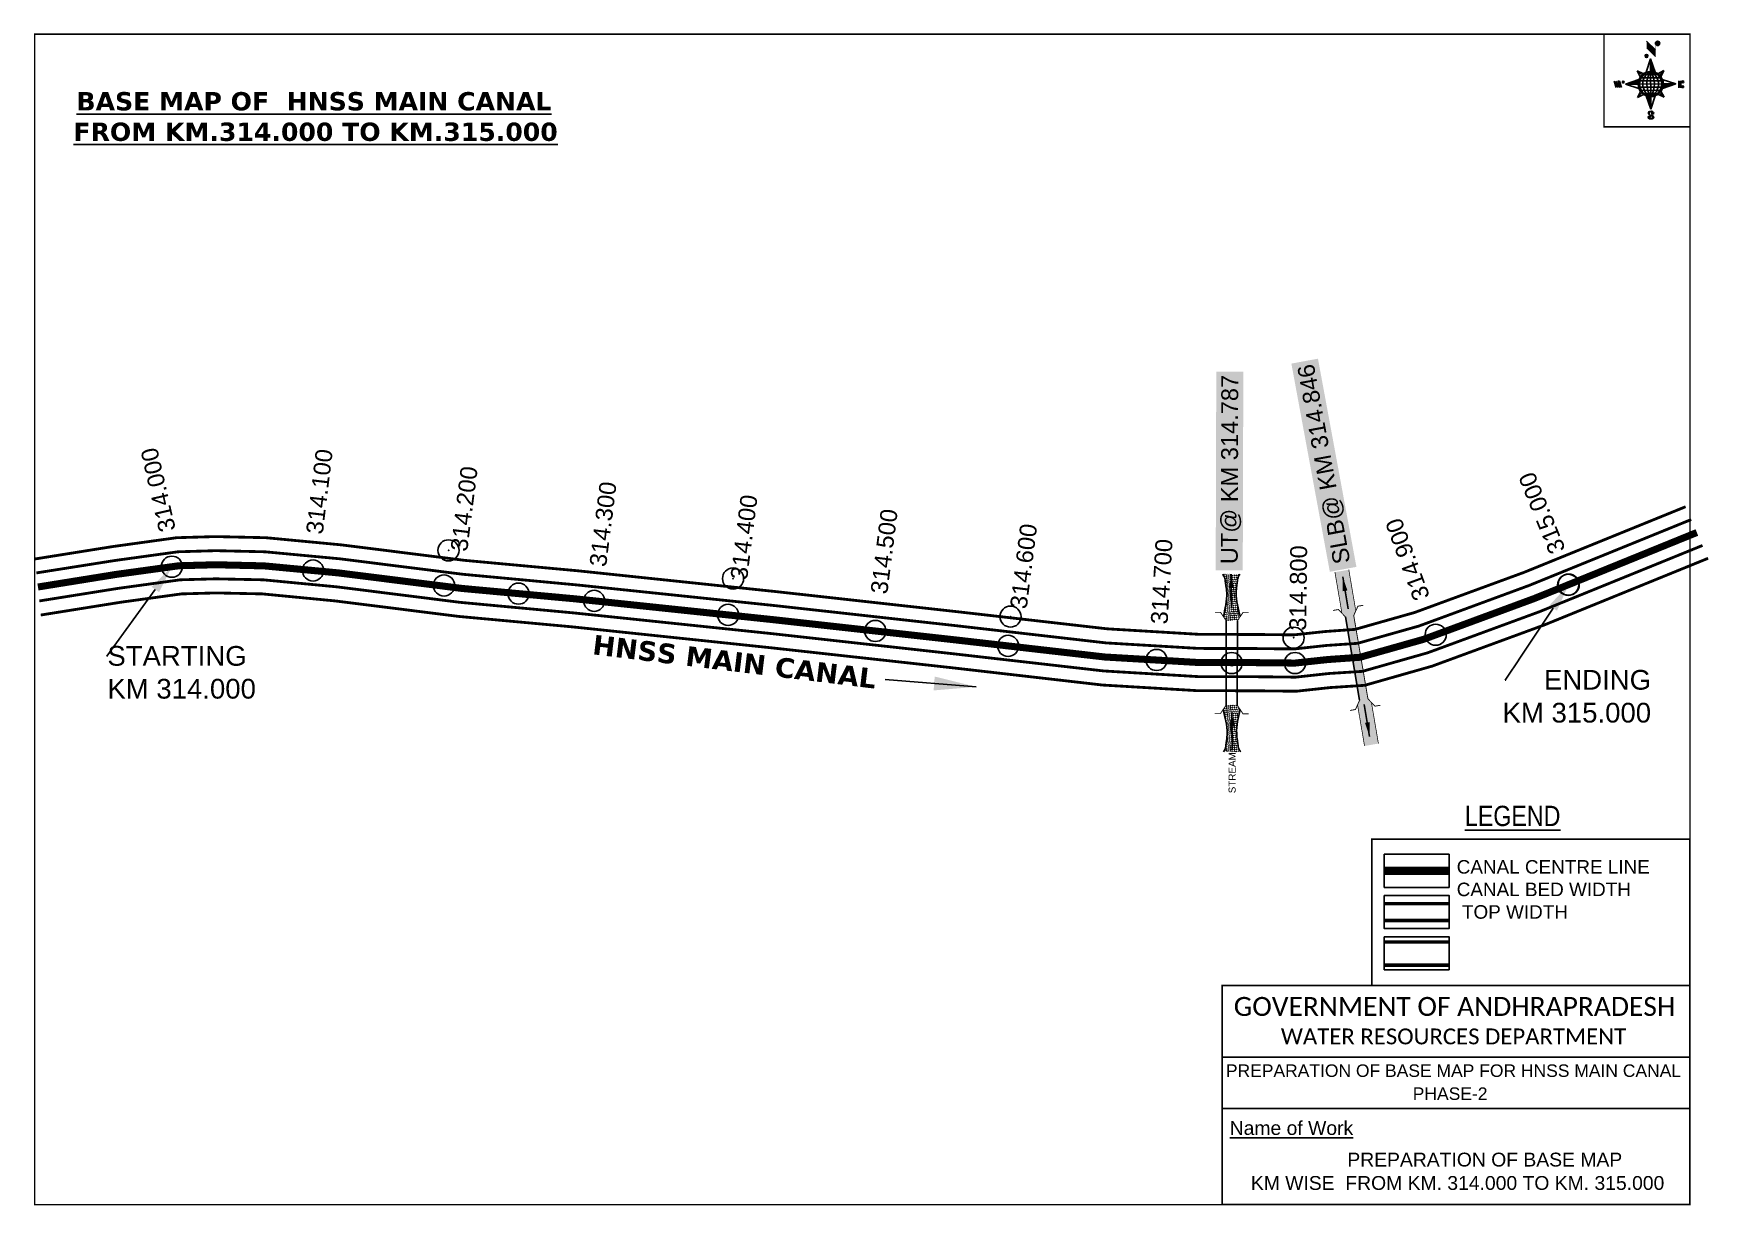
# Model space of a CAD drawing. Header units: inches. Extents: x 786672 to 787862, y 1575833 to 1576665.
import ezdxf
from ezdxf import colors
from ezdxf.entities.mleader import LeaderData, LeaderLine
from ezdxf.enums import TextEntityAlignment as Align
from ezdxf.math import Vec2, Vec3

# ---------------------------------------------------------------- set-up
doc = ezdxf.new("R2010")
doc.units = ezdxf.units.IN
doc.header["$LTSCALE"] = 15
doc.header["$MEASUREMENT"] = 0
doc.header["$PDMODE"] = 32
doc.header["$PDSIZE"] = 15
doc.linetypes.add('ACAD_ISO02W100', pattern=[15, 12, -3])
doc.linetypes.add('HIDDEN2', pattern=[0.1875, 0.125, -0.0625])
for name, color, linetype in [('AQUADUCT', 1, 'Continuous'), ('bord', 1, 'Continuous'), ('CANAL1', 7, 'Continuous'), ('CSMark', 72, 'Continuous'), ('DCBMS', 232, 'Continuous'), ('PAGE', 7, 'Continuous'), ('STRUCTURE', 5, 'Continuous'), ('TEXT', 6, 'Continuous')]:
    doc.layers.add(name, color=color, linetype=linetype)
doc.styles.add('ARIALN', font='ARIALN.TTF')
doc.styles.get("Standard").update_dxf_attribs({"font": 'arial.ttf'})
doc.dimstyles.get("Standard").update_dxf_attribs({"dimtxt": 20, "dimasz": 0.18, "dimexe": 0.18, "dimexo": 0.0625, "dimgap": 0.09, "dimtad": 0, "dimtih": 1, "dimtoh": 1, "dimdec": 4, "dimzin": 0, "dimdsep": 46, "dimtxsty": 'Standard', "dimcen": 0.09, "dimadec": 0, "dimazin": 0, "dimtfac": 1, "dimtdec": 4, "dimtofl": 0, "dimtmove": 0, "dimatfit": 3, "dimfxl": 1, "dimtolj": 1, "dimtzin": 0, "dimarcsym": 0})
pattern_1 = [(267.297113149, (-8720374.938, 50637915.138), (10.5367255337, -0.497431438), [])]
pattern_2 = [(357.297113149, (-8720374.938, 50637915.138), (0.497431438, 10.5367255337), [])]

# ---------------------------------------------------------------- blocks, each defined once
blk = doc.blocks.new('*X26')
at = {"color": 0, "linetype": 'Continuous'}
for p, q in [((6321.6, 240.5), (6322.3, 241.2)), ((6321.6, 240.3), (6322.3, 241)), ((6321.6, 240.1), (6322.3, 240.8)), ((6321.6, 239.9), (6322.4, 240.7)), ((6321.6, 239.8), (6322.4, 240.6)), ((6321.6, 239.6), (6322.5, 240.5)), ((6321.6, 239.4), (6322.5, 240.3)), ((6321.6, 239.2), (6322.6, 240.2)), ((6321.7, 239.1), (6322.6, 240.1)), ((6321.8, 240.8), (6322.4, 241.4)), ((6321.8, 239), (6322.7, 240)), ((6321.8, 239), (6322.8, 239.9)), ((6321.9, 238.9), (6322.9, 239.8)), ((6322, 238.8), (6323, 239.7)), ((6322.1, 241.3), (6322.4, 241.6)), ((6322.1, 238.7), (6323.1, 239.6)), ((6322.2, 238.6), (6323.1, 239.6)), ((6322.3, 238.5), (6323.2, 239.5)), ((6322.4, 238.5), (6323.3, 239.4)), ((6322.5, 238.4), (6323.4, 239.3)), ((6322.7, 238.4), (6323.6, 239.3)), ((6322.8, 238.3), (6323.7, 239.2)), ((6322.9, 238.3), (6323.8, 239.1)), ((6323.1, 238.2), (6323.9, 239.1)), ((6323.2, 238.2), (6324, 239)), ((6323.3, 238.2), (6324.2, 239)), ((6323.5, 238.1), (6324.3, 238.9)), ((6323.7, 238.1), (6324.4, 238.9)), ((6323.8, 238.1), (6324.6, 238.8)), ((6324.1, 238.2), (6324.7, 238.8)), ((6324.3, 238.3), (6324.9, 238.8)), ((6324.6, 238.3), (6325.1, 238.8)), ((6324.8, 238.4), (6325.2, 238.8)), ((6325.1, 238.5), (6325.4, 238.8)), ((6325.4, 238.6), (6325.6, 238.8))]:
    blk.add_line(p, q, dxfattribs=at)
blk = doc.blocks.new('*X25')
at = {"color": 0, "linetype": 'Continuous'}
for p, q in [((6324.4, 240.3), (6324.5, 240.4)), ((6324.6, 240.3), (6324.8, 240.5)), ((6324.7, 240.2), (6325, 240.5)), ((6324.8, 240.2), (6325.2, 240.6)), ((6325, 240.1), (6325.5, 240.6)), ((6325.1, 240.1), (6325.6, 240.6)), ((6325.2, 240), (6325.8, 240.6)), ((6325.3, 240), (6326, 240.6)), ((6325.4, 239.9), (6326.1, 240.6)), ((6325.5, 239.8), (6326.2, 240.5)), ((6325.6, 239.8), (6326.3, 240.5)), ((6325.7, 239.7), (6326.5, 240.4)), ((6325.9, 239.6), (6326.6, 240.3)), ((6326, 239.5), (6326.7, 240.3)), ((6326, 239.4), (6326.8, 240.2)), ((6326.1, 239.3), (6327, 240.2)), ((6326.2, 239.3), (6327.1, 240.1)), ((6326.3, 239.2), (6327.1, 240)), ((6326.4, 239.1), (6327.2, 239.9)), ((6326.5, 239), (6327.3, 239.8)), ((6326.5, 238.9), (6327.4, 239.7)), ((6326.6, 238.8), (6327.5, 239.6)), ((6326.7, 238.7), (6327.5, 239.5)), ((6326.8, 238.6), (6327.6, 239.4)), ((6326.8, 238.5), (6327.7, 239.3)), ((6326.8, 236.5), (6327.4, 237)), ((6326.9, 238.3), (6327.8, 239.2)), ((6326.9, 238.2), (6327.9, 239.1)), ((6326.9, 236.8), (6327.6, 237.4)), ((6327, 238.1), (6327.8, 239)), ((6327, 237.9), (6327.8, 238.8)), ((6327, 237.8), (6327.8, 238.6)), ((6327, 237.6), (6327.8, 238.4)), ((6327, 237.4), (6327.8, 238.2)), ((6327, 237.3), (6327.8, 238)), ((6327, 237.1), (6327.8, 237.9))]:
    blk.add_line(p, q, dxfattribs=at)
blk = doc.blocks.new('H')
at = {"layer": 'bord', "extrusion": (0.000427885, 0.004792, 0.999988)}
h = blk.add_hatch(dxfattribs=at)
h.set_pattern_fill('LINE', color=8, scale=84.387686, angle=-2.7029, style=0)
h.set_pattern_definition(pattern_2)
h.paths.add_polyline_path([(-492, 786, -0.090992), (-448, 775), (-486, 912)])
h = blk.add_hatch(dxfattribs=at)
h.set_pattern_fill('LINE', color=8, scale=84.387686, angle=-92.7029, style=0)
h.set_pattern_definition(pattern_1)
h.paths.add_polyline_path([(-625, 665, -0.090992), (-615, 710), (-751, 671)])
h = blk.add_hatch(dxfattribs=at)
h.set_pattern_fill('LINE', color=8, scale=84.387686, angle=-2.7029, style=0)
h.set_pattern_definition(pattern_2)
h.paths.add_polyline_path([(-504, 533, -0.090992), (-549, 543), (-510, 406)])
h = blk.add_hatch(dxfattribs=at)
h.set_pattern_fill('LINE', color=8, scale=84.387686, angle=-92.7029, style=0)
h.set_pattern_definition(pattern_1)
h.paths.add_polyline_path([(-246, 647), (-372, 653, -0.090992), (-382, 609)])
for p, q in [((-519, 1020, -1217), (-435, 927, -1216)), ((-516, 1087, -1217), (-432, 994, -1217)), ((-538, 774, -1216), (-487, 906, -1216)), ((-487, 906, -1216), (-493, 780, -1216)), ((-487, 906, -1216), (-448, 769, -1216)), ((-865, 701, -1215), (-847, 638, -1215)), ((-847, 700, -1215), (-829, 637, -1215)), ((-829, 699, -1215), (-811, 636, -1215)), ((-829, 699, -1215), (-811, 698, -1215)), ((-811, 698, -1215), (-794, 635, -1215)), ((-752, 665, -1215), (-615, 704, -1215)), ((-627, 794, -1216), (-567, 760, -1216)), ((-627, 794, -1216), (-584, 747, -1215)), ((-599, 731, -1215), (-627, 794, -1216)), ((-421, 753, -1216), (-359, 781, -1216)), ((-359, 781, -1216), (-405, 739, -1216)), ((-359, 781, -1216), (-392, 721, -1215)), ((-379, 693, -1215), (-246, 641, -1215)), ((-752, 665, -1215), (-625, 659, -1215)), ((-619, 614, -1215), (-752, 665, -1215)), ((-639, 526, -1214), (-606, 585, -1215)), ((-639, 526, -1214), (-593, 568, -1215)), ((-577, 553, -1215), (-639, 526, -1214)), ((-511, 400, -1214), (-549, 537, -1214)), ((-460, 533, -1215), (-511, 400, -1214)), ((-505, 527, -1214), (-511, 400, -1214)), ((-371, 513, -1214), (-431, 546, -1215)), ((-371, 513, -1214), (-414, 560, -1215)), ((-399, 576, -1215), (-371, 513, -1214)), ((-246, 641, -1215), (-383, 603, -1215)), ((-373, 647, -1215), (-246, 641, -1215)), ((-213, 669, -1215), (-217, 601, -1215)), ((-197, 600, -1215), (-194, 668, -1215))]:
    blk.add_line(p, q, dxfattribs=at)
at = {"layer": 'bord', "color": 8, "linetype": 'ByBlock', "extrusion": (0.000427885, 0.004792, 0.999988)}
for p, q in [((-375, 679, -1215), (-620, 691, -1215)), ((-386, 711, -1215), (-605, 722, -1215)), ((-411, 744, -1216), (-578, 752, -1216)), ((-493, 780, -1216), (-505, 527, -1214)), ((-373, 647, -1215), (-625, 659, -1215)), ((-378, 616, -1215), (-623, 628, -1215)), ((-392, 585, -1215), (-611, 595, -1215)), ((-420, 555, -1215), (-587, 562, -1215))]:
    blk.add_line(p, q, dxfattribs=at)
at = {"layer": 'bord', "extrusion": (0.000427885, 0.004792, 0.999988), "elevation": -1212}
for points, const_width in [([(-522, 960), (-516, 1093)], 1.61), ([(-434, 933), (-428, 1066)], 1.61), ([(-870, 707), (-846, 706)], 0.642), ([(-793, 641), (-782, 694)], 0.642), ([(-829, 643), (-855, 644)], 0.642), ([(-829, 643), (-821, 678)], 0.642), ([(-811, 642), (-784, 641)], 0.642), ([(-177, 605), (-226, 607)], 0.706), ([(-223, 676), (-174, 673)], 0.706), ([(-195, 645), (-185, 644)], 0.706)]:
    blk.add_lwpolyline(points, dxfattribs=dict(at, const_width=const_width))
for points, const_width in [([(-414, 1073, 1), (-398, 1058, 1)], 22.3), ([(-530, 950, 1), (-520, 939, 1)], 14.8), ([(-776, 697, 1), (-769, 690, 1)], 8.9), ([(-180, 618, 1), (-173, 611, 1)], 9.79), ([(-178, 667, 1), (-171, 660, 1)], 9.79), ([(-490, 362, 1), (-498, 369, 1)], 11.1), ([(-525, 322, 1), (-533, 329, 1)], 11.1)]:
    blk.add_lwpolyline(points, format="xyb", close=True, dxfattribs=dict(at, const_width=const_width))
for points in [[(-537, 317), (-531, 310), (-520, 307), (-505, 307), (-494, 310), (-486, 318), (-487, 326), (-491, 333), (-494, 336), (-503, 341), (-522, 347), (-530, 352), (-534, 355), (-537, 363), (-537, 373), (-530, 381), (-520, 384), (-504, 384), (-493, 380), (-487, 373)], [(-522, 348), (-526, 354), (-528, 361), (-528, 371), (-526, 375), (-521, 381), (-515, 384)], [(-505, 307), (-499, 312), (-497, 319), (-497, 327), (-501, 335), (-509, 343)]]:
    blk.add_lwpolyline(points, dxfattribs=at)
at = {"layer": 'bord', "extrusion": (0.000427885, 0.004792, 0.999988)}
for centre, radius in [((-406, 1065, -1212), 22.3), ((-525, 944, -1212), 14.8), ((-773, 694, -1212), 8.9), ((-498, 659, -1212), 127), ((-177, 615, -1212), 9.79), ((-174, 663, -1212), 9.79), ((-494, 365, -1212), 11.1), ((-529, 325, -1212), 11.1)]:
    blk.add_circle(centre, radius, dxfattribs=at)
at = {"layer": 'bord', "color": 8, "linetype": 'ByBlock', "extrusion": (0.000427885, 0.004792, 0.999988)}
for centre, radius, start, end in [((-482, 658, -1212), 128, 94.9254, 259.6691), ((-437, 656, -1212), 141, 113.2864, 241.308), ((-316, 651, -1212), 222, 142.5892, 212.0053), ((-560, 662, -1212), 141, 293.2864, 61.308), ((-681, 668, -1212), 222, 322.5892, 32.0053), ((-515, 660, -1212), 128, 274.9254, 79.6691)]:
    blk.add_arc(centre, radius, start, end, dxfattribs=at)
at = {"layer": 'bord', "extrusion": (0.000427885, 0.004792, 0.999988)}
for points in [[(-516, 1093, -1212), (-431, 1000, -1212), (-519, 1026, -1212), (-434, 933, -1212)], [(-864, 707, -1212), (-846, 706, -1212), (-846, 644, -1212), (-829, 643, -1212)], [(-829, 705, -1212), (-811, 704, -1212), (-811, 642, -1212), (-793, 641, -1212)], [(-193, 674, -1212), (-197, 606, -1212), (-213, 675, -1212), (-216, 607, -1212)]]:
    blk.add_solid(points, dxfattribs=at)
at = {"layer": 'bord', "extrusion": (0.000427885, 0.004792, 0.999988), "xscale": 7.977342409717546, "yscale": 7.977342408231451, "zscale": 7.977342408476333, "rotation": 138.0840426661453}
for name, p in [('*X25', (38301, -31929, -1212)), ('*X26', (38314, -31951, -1212))]:
    blk.add_blockref(name, p, dxfattribs=at)
blk = doc.blocks.new('UT')
at = {"layer": 'STRUCTURE'}
h = blk.add_hatch(dxfattribs=at)
h.set_pattern_fill('DASH', color=150, scale=8, angle=-39.6278, style=0)
h.set_pattern_definition([(320.372247933, (-4370.464, -6260.8811), (1.40800153113, 0.132407282), [1, -1])])
h.paths.add_polyline_path([(765163, 1700681.9), (765165.6, 1700680.6), (765167.2, 1700680.3), (765169.1, 1700680), (765172.4, 1700679.6), (765176.4, 1700679.3), (765179.5, 1700679.5), (765183.1, 1700679.9), (765187.7, 1700680.9), (765188.9, 1700681.2), (765193.1, 1700682.2), (765196.1, 1700680.2), (765196.1, 1700672.2), (765193.1, 1700670.2), (765190.5, 1700670.8), (765188.1, 1700671.3), (765185.5, 1700671.8), (765183.6, 1700672.1), (765181, 1700672.5), (765180.3, 1700672.5), (765178.5, 1700672.6), (765176.7, 1700672.6), (765174.6, 1700672.5), (765172.5, 1700672.3), (765170.4, 1700672), (765168.5, 1700671.7), (765166.1, 1700671.2), (765165, 1700670.8), (765163, 1700669.7)])
h.paths.add_polyline_path([(765259.1, 1700682.2), (765256.1, 1700680.2), (765256.1, 1700672.2), (765259.1, 1700670.2), (765261.9, 1700671), (765264.4, 1700671.6), (765266.4, 1700672), (765269.1, 1700672.5), (765272.7, 1700673), (765276.1, 1700673.1), (765278.6, 1700672.9), (765281.2, 1700672.7), (765283.9, 1700672.3), (765286.4, 1700671.9), (765288, 1700671.3), (765289.2, 1700670.6), (765289.1, 1700682.7), (765287.6, 1700681.8), (765285.7, 1700681.2), (765283, 1700680.7), (765281.2, 1700680.4), (765276.7, 1700679.9), (765272.7, 1700679.9), (765268.7, 1700680.3), (765264.8, 1700681), (765261.2, 1700681.7)])
at = {"layer": 'STRUCTURE', "color": 150, "const_width": 0.628}
for points in [[(765190.1, 1700688.2), (765190.1, 1700684.2), (765196.1, 1700680.2), (765256.1, 1700680.2), (765262.1, 1700684.2), (765262.1, 1700688.2)], [(765190.1, 1700664.2), (765190.1, 1700668.2), (765196.1, 1700672.2), (765256.1, 1700672.2), (765262.1, 1700668.2), (765262.1, 1700664.2)]]:
    blk.add_lwpolyline(points, dxfattribs=at)
at = {"layer": 'STRUCTURE', "color": 150}
for points in [[(765196.1, 1700680.2), (765256.1, 1700680.2)], [(765196.1, 1700672.2), (765256.1, 1700672.2)], [(765196.1, 1700672.2), (765256.1, 1700672.2)]]:
    blk.add_lwpolyline(points, dxfattribs=at)
at = {"layer": 'STRUCTURE', "color": 0}
blk.add_circle((765226.1, 1700676.2), 1.89, dxfattribs=at)
at = {"layer": 'STRUCTURE', "color": 150}
for points in [[(765163, 1700681.9), (765164.4, 1700681.1), (765167.9, 1700680.2), (765171.2, 1700679.8), (765176.1, 1700679.4), (765184.7, 1700680.3), (765193.1, 1700682.2)], [(765289.1, 1700682.7), (765287.8, 1700681.9), (765284.3, 1700680.9), (765280.9, 1700680.4), (765276.1, 1700679.8), (765267.4, 1700680.5), (765259.1, 1700682.2)], [(765163, 1700669.7), (765164.3, 1700670.6), (765167.8, 1700671.6), (765171.2, 1700672.1), (765176, 1700672.6), (765184.7, 1700672), (765193.1, 1700670.2)], [(765289.2, 1700670.6), (765287.8, 1700671.4), (765284.2, 1700672.3), (765280.9, 1700672.7), (765276.1, 1700673.1), (765267.4, 1700672.2), (765259.1, 1700670.2)]]:
    blk.add_spline(points, degree=3, dxfattribs=at)
at = {"layer": 'STRUCTURE', "color": 0}
blk.add_text('STREAM', height=5, dxfattribs=at).set_placement((765148.2, 1700675.8), align=Align.MIDDLE_CENTER)
for points in [[(765190.9, 1700676), (765164.2, 1700675.8)], [(765289.3, 1700676.7), (765265.4, 1700676.4)]]:
    blk.add_leader(points, dimstyle='Standard', override={"dimasz": 10, "dimgap": 0.09, "dimtad": 0}, dxfattribs=at)
blk = doc.blocks.new('SLB')
at = {"layer": 'STRUCTURE'}
h = blk.add_hatch(dxfattribs=at)
h.set_pattern_fill('DOTS', color=6, scale=20, angle=320.3722, style=0)
h.set_pattern_definition([(320.372247934, (-159.4327, -72.9564), (1.2786241598, 0.5641323054), [0, -1.25])])
h.paths.add_polyline_path([(769699.5, 1706871.1), (769699.5, 1706861.1), (769729.1, 1706861.1), (769732.1, 1706863.1), (769792.1, 1706863.1), (769795.1, 1706861.1), (769824.7, 1706861.1), (769824.7, 1706871.1), (769795.1, 1706871.1), (769792.1, 1706869.1), (769732.1, 1706869.1), (769729.1, 1706871.1)])
at = {"layer": 'STRUCTURE', "color": 6, "linetype": 'ACAD_ISO02W100', "ltscale": 0.5, "const_width": 0.5}
for points in [[(769699.5, 1706871.1), (769729.1, 1706871.1)], [(769795.1, 1706871.1), (769824.7, 1706871.1)], [(769699.5, 1706861.1), (769729.1, 1706861.1)], [(769795.1, 1706861.1), (769824.7, 1706861.1)]]:
    blk.add_lwpolyline(points, dxfattribs=at)
at = {"layer": 'STRUCTURE', "color": 6, "const_width": 0.628}
for points in [[(769726.1, 1706877.1), (769726.1, 1706873.1), (769732.1, 1706869.1), (769792.1, 1706869.1), (769798.1, 1706873.1), (769798.1, 1706877.1)], [(769726.1, 1706855.1), (769726.1, 1706859.1), (769732.1, 1706863.1), (769792.1, 1706863.1), (769798.1, 1706859.1), (769798.1, 1706855.1)]]:
    blk.add_lwpolyline(points, dxfattribs=at)
at = {"layer": 'STRUCTURE', "color": 6}
blk.add_lwpolyline([(769732.1, 1706863.1), (769792.1, 1706863.1)], dxfattribs=at)
blk.add_lwpolyline([(769732.1, 1706863.1), (769792.1, 1706863.1)], dxfattribs=at)
at = {"layer": 'STRUCTURE', "color": 0}
blk.add_circle((769762.1, 1706866.1), 1.24, dxfattribs=at)
for points in [[(769703.8, 1706866), (769726.7, 1706866)], [(769818.6, 1706865.8), (769795.7, 1706865.8)]]:
    blk.add_leader(points, dimstyle='Standard', override={"dimasz": 10, "dimgap": 0.09, "dimtad": 0}, dxfattribs=at)

msp = doc.modelspace()

# ---------------------------------------------------------------- linework, layer by layer
at = {"layer": 'CANAL1', "color": 200, "const_width": 2}
for points in [[(786673.4, 1576291.9), (786728.5, 1576300.7), (786774, 1576307), (786801.6, 1576307.8), (786837.3, 1576307), (786891.1, 1576301.9), (786978.6, 1576290.9), (787058.9, 1576283.5), (787199.8, 1576268.7), (787328.7, 1576254.4), (787434.7, 1576242.3), (787499.8, 1576238.4), (787539.8, 1576238.3), (787567, 1576238), (787589.5, 1576240.4), (787610.6, 1576241.9), (787652.9, 1576253.9), (787730.6, 1576282.4), (787845.3, 1576329)], [(786677.5, 1576252.1), (786734.4, 1576261.2), (786777.4, 1576267.1), (786801.8, 1576267.8), (786834.9, 1576267.1), (786886.7, 1576262.1), (786974.3, 1576251.1), (787054.9, 1576243.7), (787195.5, 1576228.9), (787324.2, 1576214.7), (787431.3, 1576202.4), (787498.6, 1576198.4), (787539.5, 1576198.3), (787568.9, 1576198), (787593, 1576200.6), (787617.5, 1576202.2), (787665.3, 1576215.8), (787745.1, 1576245.1), (787861.3, 1576292.4)]]:
    msp.add_lwpolyline(points, dxfattribs=at)
at = {"layer": 'CANAL1', "color": 1, "linetype": 'HIDDEN2', "ltscale": 8, "const_width": 5}
msp.add_lwpolyline([(786675.5, 1576272), (786731.4, 1576281), (786770.6, 1576286.4), (786775.7, 1576287.1), (786801.7, 1576287.8), (786836.1, 1576287), (786888.9, 1576282), (786976.4, 1576271), (787056.9, 1576263.6), (787197.6, 1576248.8), (787326.4, 1576234.5), (787433, 1576222.3), (787499.2, 1576218.4), (787539.7, 1576218.3), (787568, 1576218), (787591.3, 1576220.5), (787614.1, 1576222.1), (787659.1, 1576234.8), (787666.5, 1576237.5), (787737.8, 1576263.8), (787762.3, 1576273.7), (787853.3, 1576310.7)], dxfattribs=at)
at = {"layer": 'CANAL1', "color": 5, "const_width": 2}
for points in [[(786674.4, 1576282), (786730, 1576290.8), (786774.9, 1576297), (786801.7, 1576297.8), (786836.7, 1576297), (786890, 1576292), (786977.5, 1576281), (787057.9, 1576273.5), (787198.7, 1576258.8), (787327.6, 1576244.5), (787433.9, 1576232.3), (787499.5, 1576228.4), (787539.7, 1576228.3), (787567.5, 1576228), (787590.4, 1576230.5), (787612.4, 1576232), (787656, 1576244.3), (787734.2, 1576273.1), (787849.3, 1576319.9)], [(786676.5, 1576262.1), (786732.9, 1576271.1), (786776.5, 1576277.1), (786801.7, 1576277.8), (786835.5, 1576277.1), (786887.8, 1576272.1), (786975.3, 1576261.1), (787055.9, 1576253.6), (787196.5, 1576238.9), (787325.3, 1576224.6), (787432.1, 1576212.4), (787498.9, 1576208.4), (787539.6, 1576208.3), (787568.5, 1576208), (787592.2, 1576210.6), (787615.8, 1576212.1), (787662.2, 1576225.3), (787741.4, 1576254.4), (787857.3, 1576301.5)]]:
    msp.add_lwpolyline(points, dxfattribs=at)
at = {"layer": 'CANAL1', "color": 1, "linetype": 'HIDDEN2', "ltscale": 100, "const_width": 6, "elevation": -0.4}
msp.add_lwpolyline([(787677.4, 1576070.5), (787631.4, 1576070.5)], dxfattribs=at)
at = {"layer": 'CANAL1', "color": 5, "const_width": 2.4, "elevation": -0.4}
for points in [[(787677.4, 1576047.2), (787631.4, 1576047.2)], [(787677.4, 1576035.2), (787631.4, 1576035.2)]]:
    msp.add_lwpolyline(points, dxfattribs=at)
at = {"layer": 'CANAL1', "color": 200, "const_width": 2.4, "elevation": -0.4}
for points in [[(787677.4, 1576020), (787631.4, 1576020)], [(787677.4, 1576003.5), (787631.4, 1576003.5)]]:
    msp.add_lwpolyline(points, dxfattribs=at)
at = {"layer": 'CSMark', "color": 3}
for p in [(786967, 1576298), (786770.6, 1576286.4), (786870.8, 1576283.7), (786963.8, 1576273.1), (787169, 1576278), (787761.9, 1576273.5), (787762.3, 1576273.7), (787016.7, 1576267.3), (787070.4, 1576262.2), (787165.5, 1576252.2), (787366, 1576251), (787270, 1576240.8), (787567, 1576236), (787667.9, 1576238.1), (787364.3, 1576230.2), (787469.7, 1576220.2), (787523, 1576218), (787568, 1576218)]:
    msp.add_point(p, dxfattribs=at)
at = {"layer": 'PAGE', "const_width": 1}
msp.add_lwpolyline([(786673.1, 1575833.5), (787848.4, 1575833.5), (787848.4, 1576664.5), (786673.1, 1576664.5), (786673.1, 1575833.5)], dxfattribs=at)
at = {"layer": 'PAGE'}
for points, const_width in [([(787848.4, 1576664.5), (787787.3, 1576664.5), (787787.3, 1576598.7), (787848.4, 1576598.7)], 1), ([(787622.6, 1576092.9), (787848.4, 1576092.9), (787848.4, 1575989.1), (787622.6, 1575989.1)], 1.2), ([(787516.3, 1575989.1), (787848.4, 1575989.1), (787848.4, 1575833.5), (787516.3, 1575833.5)], 1.2)]:
    msp.add_lwpolyline(points, close=True, dxfattribs=dict(at, const_width=const_width))
at = {"layer": 'PAGE', "elevation": -0.4}
for points in [[(787631.4, 1576082.3), (787677.4, 1576082.3), (787677.4, 1576058.7), (787631.4, 1576058.7)], [(787631.4, 1576053), (787677.4, 1576053), (787677.4, 1576029.5), (787631.4, 1576029.5)], [(787631.4, 1576023.7), (787677.4, 1576023.7), (787677.4, 1576000.2), (787631.4, 1576000.2)]]:
    msp.add_lwpolyline(points, close=True, dxfattribs=at)
at = {"layer": 'PAGE'}
for points in [[(787516.3, 1575938.1), (787848.4, 1575938.1)], [(787516.3, 1575901.8), (787848.4, 1575901.8)]]:
    msp.add_lwpolyline(points, dxfattribs=at)

# ---------------------------------------------------------------- block references
at = {"layer": 'AQUADUCT', "color": 1, "xscale": 0.0703495379661093, "yscale": 0.07034953800030053, "zscale": 0.07034953795990817, "rotation": 3.078330607406165}
msp.add_blockref('H', (787858, 1576585.1, 85.4), dxfattribs=at)
at = {"layer": 'STRUCTURE', "color": 0}
for name, p, rotation in [('UT', (2486842, 807982.6), 89.89857526638883), ('SLB', (-1024314.7, 2048289.5), 279.6715599626622)]:
    msp.add_blockref(name, p, dxfattribs=dict(at, rotation=rotation))

# ---------------------------------------------------------------- texts
at = {"layer": 'CANAL1', "insert": (787069.4, 1576238.3), "char_height": 14, "width": 205.129, "attachment_point": 1, "rotation": 353.0635}
msp.add_mtext('\\pi0.96322;{\\fVerdana|b1|i0|c0|p34;HNSS MAIN CANAL}', dxfattribs=at)
at = {"layer": 'CSMark', "color": 1}
for s, rotation, p in [('314.000', 102.8743, (786767.6, 1576311.4)), ('314.100', 83.1389, (786871.7, 1576309.7)), ('314.200', 82.8385, (786974.3, 1576297.5)), ('315.000', 112.1316, (787754.7, 1576296.4)), ('314.300', 82.8385, (787072.9, 1576286.6)), ('314.400', 82.8385, (787173, 1576277.3)), ('314.500', 82.8385, (787272.5, 1576267.2)), ('314.600', 82.8385, (787371.5, 1576256.7)), ('314.900', 110.1731, (787658.3, 1576263.1)), ('314.700', 86.6131, (787471.5, 1576245.6)), ('314.800', 89.3188, (787569.9, 1576241))]:
    msp.add_text(s, height=12, rotation=rotation, dxfattribs=at).set_placement(p, align=Align.MIDDLE_LEFT)
at = {"layer": 'PAGE', "extrusion": (0.000201441, 0.004807, 0.999988), "style": 'ARIALN'}
msp.add_text('%%ULEGEND', height=14.4, rotation=359.9999, dxfattribs=at).set_placement((787722.5, 1576090.5, 7734.8), align=Align.MIDDLE)
at = {"layer": 'PAGE', "extrusion": (0.000201441, 0.004807, 0.999988)}
for s, height, p in [('PREPARATION OF BASE MAP FOR HNSS MAIN CANAL', 8.878, (787518.9, 1575905.2, 7733.8)), ('%%UName of Work', 9.822, (787521.6, 1575864, 7732.5))]:
    msp.add_text(s, height=height, rotation=359.9999, dxfattribs=at).set_placement(p)
for s, height, p in [('PHASE-2', 8.88, (787678.1, 1575893.3, 7733.8)), ('PREPARATION OF BASE MAP', 9.822, (787702.7, 1575846.5, 7732.6)), ('KM WISE  FROM KM. 314.000 TO KM. 315.000', 9.822, (787683.4, 1575829.9, 7732.6))]:
    msp.add_text(s, height=height, rotation=359.9999, dxfattribs=at).set_placement(p, align=Align.MIDDLE_CENTER)
at = {"layer": 'PAGE', "extrusion": (0.000201441, 0.004807, 0.999988), "attachment_point": 1, "text_direction": (1, -1e-06, -0.000201)}
for s, insert, char_height, width in [('CANAL CENTRE LINE CANAL BED WIDTH {\\H2.3717x; }\\P TOP WIDTH{\\H1.9152x; }', (787682.8, 1576078.1, -0.4), 9.6, 168.926), ('\\pi3.5885;{\\fCalibri|b0|i0|c0|p34;\\H1.3333x;GOVERNMENT OF ANDHRAPRADESH\\P\\pi37.073;\\H0.83998x;WATER RESOURCES DEPARTMENT}', (787520.9, 1575980.9, -1.3), 10.059, 321.276)]:
    msp.add_mtext(s, dxfattribs=dict(at, insert=insert, char_height=char_height, width=width))
at = {"layer": 'STRUCTURE', "color": 5, "char_height": 12, "attachment_point": 1, "bg_fill": 1, "box_fill_scale": 1.3, "bg_fill_color": 7, "bg_fill_true_color": 16777215, "bg_fill_transparency": 4390977}
for s, insert, width, rotation in [('\\pi0.43653;SLB@ KM 314.846', (787595.6, 1576287), 143.113, 100.4637), ('\\pi0.71894;UT@ KM 314.787', (787515.3, 1576287.5), 133.782, 89.8344)]:
    msp.add_mtext(s, dxfattribs=dict(at, insert=insert, width=width, rotation=rotation))
at = {"layer": 'TEXT', "color": 1, "insert": (786681.1, 1576623.4), "char_height": 13, "width": 379.826, "attachment_point": 1}
msp.add_mtext('\\pi21.755;{\\fVerdana|b1|i0|c0|p34;\\LBASE MAP OF  HNSS MAIN CANAL \\P\\pi19.564;FROM KM.314.000 TO KM.315.000}', dxfattribs=at)

# ---------------------------------------------------------------- leaders
at = {"layer": 'CANAL1'}
msp.add_leader([(787341.7, 1576201.1), (787276.9, 1576206.3)], dimstyle='Standard', override={"dimasz": 30, "dimgap": 0.09, "dimtad": 0}, dxfattribs=at)
at = {"layer": 'DCBMS', "color": 5}
ml = msp.add_multileader_mtext('Standard', dxfattribs=at)
ml.set_content('STARTING\\PKM 314.000', color=5)
ml.set_leader_properties()
ml.build(insert=Vec2(0, 0))
ml.multileader.update_dxf_attribs({"dogleg_length": 0.36, "arrow_head_size": 20})
ctx = ml.context
ctx.base_point, ctx.char_height, ctx.arrow_head_size, ctx.landing_gap_size, ctx.plane_origin = Vec3(786724.7, 1576223), 14, 20, 0.09, Vec3(786895.6, 1576295.8)
notes = []
notes.append((ctx, [(1, (1, 1, 0), (786724.4, 1576223), (1, 0), 0.36, [(0, [(786770.6, 1576286.4)], 0, [])])]))
ctx.mtext.insert, ctx.mtext.flow_direction = Vec3(786724.8, 1576230.1), 5
for ctx, leaders in notes:
    for number, flags, end, landing, length, lines in leaders:
        leader = LeaderData()
        leader.index, (leader.has_last_leader_line, leader.has_dogleg_vector, leader.attachment_direction) = number, flags
        leader.last_leader_point, leader.dogleg_vector, leader.dogleg_length = Vec3(end), Vec3(landing), length
        for number, points, colour, breaks in lines:
            line = LeaderLine()
            line.index, line.vertices, line.color, line.breaks = number, Vec3.list(points), colors.encode_raw_color(colour), breaks
            leader.lines.append(line)
        ctx.leaders.append(leader)

# ---------------------------------------------------------------- next in the draw order: leaders
ml = msp.add_multileader_mtext('Standard', dxfattribs=at)
ml.set_content('ENDING \\PKM 315.000', color=5)
ml.set_leader_properties()
ml.build(insert=Vec2(0, 0))
ml.multileader.update_dxf_attribs({"dogleg_length": 0.36, "arrow_head_size": 20})
ctx = ml.context
ctx.base_point, ctx.char_height, ctx.arrow_head_size, ctx.landing_gap_size, ctx.plane_origin = Vec3(787717.6, 1576205.9), 14, 20, 0.09, Vec3(787861, 1576418.3)
ctx.text_align_type = 2
notes = []
notes.append((ctx, [(1, (1, 1, 0), (787717.3, 1576205.9), (1, 0), 0.36, [(0, [(787762.3, 1576273.7)], 0, [])])]))
ctx.mtext.insert, ctx.mtext.width, ctx.mtext.alignment, ctx.mtext.flow_direction = Vec3(787820.8, 1576213.1), 109.049, 3, 5
ctx.mtext.has_bg_fill, ctx.mtext.bg_color, ctx.mtext.bg_scale_factor, ctx.mtext.bg_transparency, ctx.mtext.use_window_bg_color = 1, -1027028792, 1.5, 0, 1
for ctx, leaders in notes:
    for number, flags, end, landing, length, lines in leaders:
        leader = LeaderData()
        leader.index, (leader.has_last_leader_line, leader.has_dogleg_vector, leader.attachment_direction) = number, flags
        leader.last_leader_point, leader.dogleg_vector, leader.dogleg_length = Vec3(end), Vec3(landing), length
        for number, points, colour, breaks in lines:
            line = LeaderLine()
            line.index, line.vertices, line.color, line.breaks = number, Vec3.list(points), colors.encode_raw_color(colour), breaks
            leader.lines.append(line)
        ctx.leaders.append(leader)

doc.saveas('drawing.dxf')
